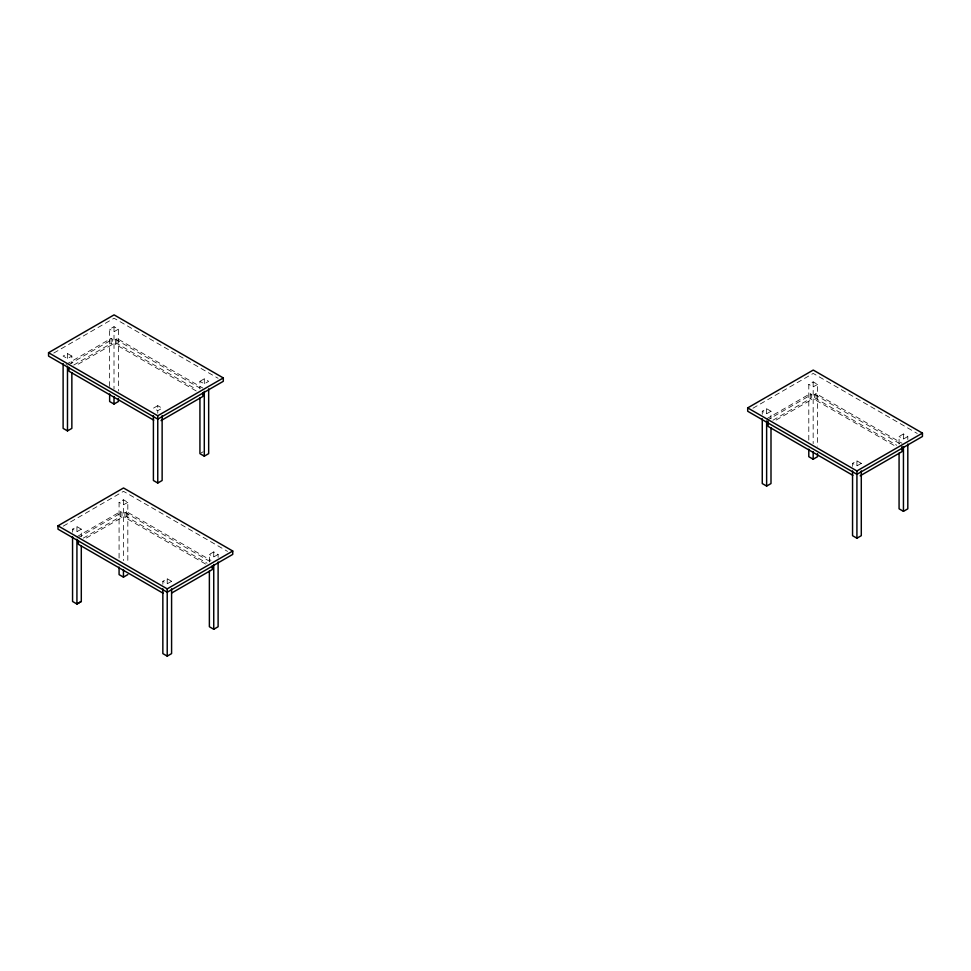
<?xml version="1.0" encoding="UTF-8"?>
<svg xmlns="http://www.w3.org/2000/svg" width="971" height="971" viewBox="0 0 971 971"><rect width="100%" height="100%" fill="white"/><g stroke="black" fill="none" stroke-linecap="round" stroke-linejoin="round"><path stroke-width="0.73" stroke-dasharray="4.86 3.64" d="M53.793 353.043L114.08 318.233L218.099 378.289M71.854 356.078L67.485 353.553L63.115 356.078L67.485 358.59L71.854 356.078L71.854 363.603M109.638 386.458L109.638 329.205L114.008 326.693L118.377 329.205L118.377 390.973M118.377 329.205L114.008 331.73L109.638 329.205M66.028 364.477L111.095 338.454L112.551 339.304L112.551 344.341L75.204 365.909M68.771 364.574L112.551 339.304M196.178 390.937L115.464 344.341L115.464 339.304L116.921 338.454L202.842 388.06M73.747 365.06L111.095 343.503L112.551 344.341M115.464 344.341L116.921 343.503L196.336 389.347M157.763 405.672L153.406 408.196L157.763 410.721L162.133 408.196L157.763 405.672L157.763 413.209M199.929 381.336L204.298 378.811L208.668 381.336L204.298 383.861L199.929 381.336L199.929 388.873M63.236 526.148L123.523 491.338L227.542 551.394M201.021 453.008L203.206 451.746M72.558 532.181L72.558 529.171L76.927 526.646L81.297 529.171L81.297 536.696M119.081 558.046L119.081 502.31L123.451 499.786L127.82 502.31L127.82 562.561M81.297 529.171L76.927 531.695L72.558 529.171M127.82 502.31L123.451 504.835L119.081 502.31M76.758 536.829L120.538 511.559L121.994 512.397L121.994 517.446L84.659 539.002M78.214 537.679L121.994 512.397M205.621 564.042L124.907 517.446L124.907 512.397L126.364 511.559L210.986 560.413M83.203 538.165L120.538 516.596L121.994 517.446M124.907 517.446L126.364 516.596L207.078 563.204M162.849 584.311L162.849 581.301L167.218 578.777L171.588 581.301L171.588 584.311M209.372 561.966L209.372 554.429L213.741 551.916L218.111 554.429L218.111 557.451M171.588 581.301L167.218 583.814L162.849 581.301M218.111 554.429L213.741 556.953L209.372 554.429M752.938 408.221L813.237 373.422L917.255 433.467M762.259 414.265L762.259 411.255L766.629 408.73L770.998 411.255L770.998 418.78M808.794 440.13L808.794 384.395L813.164 381.87L817.521 384.395L817.521 446.15M770.998 411.255L766.629 413.78L762.259 411.255M817.521 384.395L813.164 386.907L808.794 384.395M766.459 418.914L810.251 393.643L811.707 394.481L811.707 399.518L774.36 421.086M766.629 420.504L811.707 394.481M894.024 445.373L814.62 399.518L814.62 394.481L816.077 393.643L901.986 443.237M772.904 420.249L810.251 398.68L811.707 399.518M814.62 399.518L816.077 398.68L896.779 445.276M852.55 466.396L852.55 463.373L856.92 460.861L861.289 463.373L861.289 466.396M899.073 444.05L899.073 436.513L903.443 433.988L907.812 436.513L907.812 439.535M861.289 463.373L856.92 465.898L852.55 463.373M907.812 436.513L903.443 439.038L899.073 436.513M814.62 394.481L900.53 444.087M115.464 339.304L200.087 388.157M124.907 512.397L210.828 562.003M903.443 433.988L903.443 442.048M856.92 460.861L856.92 468.908M816.077 393.643L816.077 398.68M813.164 381.87L813.164 443.626M810.251 393.643L810.251 398.68M766.629 408.73L766.629 416.79M213.741 551.916L213.741 559.964M204.298 378.811L204.298 386.349M167.218 578.777L167.218 586.836M126.364 511.559L126.364 516.596M123.451 499.786L123.451 560.57M120.538 511.559L120.538 516.596M116.921 338.454L116.921 343.503M114.008 326.693L114.008 388.97M111.095 338.454L111.095 343.503M76.927 526.646L76.927 534.705M67.485 353.553L67.485 361.078"/><path stroke-width="1.46" d="M81.297 545.714L81.297 601.474L76.927 603.998L72.558 601.474L72.558 536.696M48.55 352.704L114.08 314.871L223.306 377.937L223.306 381.3L157.763 419.132L48.55 356.078L48.55 352.704L157.763 415.77L223.306 377.937M63.115 363.603L63.115 428.381L67.485 430.906L71.854 428.381L71.854 372.646M109.638 393.983L109.638 401.521L114.008 404.033L118.377 401.521L118.377 398.498M161.04 420.601L202.842 396.471L202.842 392.685M57.993 525.809L123.523 487.976L232.749 551.03L232.749 554.392L167.218 592.225L57.993 529.171L57.993 525.809L167.218 588.863L232.749 551.03M153.406 415.734L153.406 480.499L157.763 483.024L162.133 480.499L162.133 415.734M199.929 397.904L199.929 453.639L204.298 456.164L208.668 453.639L208.668 388.873M81.297 601.474L76.927 603.998L76.927 539.221M119.081 567.076L119.081 574.614L123.451 577.138L127.82 574.614M171.794 592.953L212.285 569.564L212.285 565.79M162.849 588.827L162.849 653.604L167.218 656.129L171.588 653.604L171.588 588.827M209.372 571.009L209.372 626.744L213.741 629.269L218.111 626.744L218.111 561.966M747.694 407.893L813.237 370.06L922.45 433.115L922.45 436.477L856.92 474.309L747.694 411.255L747.694 407.893L856.92 470.947L922.45 433.115M762.259 418.78L762.259 483.558L766.629 486.083L770.998 483.558L770.998 427.823M808.794 449.16L808.794 456.698L813.164 459.222L817.521 456.698L817.521 453.688M860.185 475.79L901.986 451.649L901.986 446.611M852.55 470.911L852.55 535.689L856.92 538.213L861.289 535.689L861.289 470.911M899.073 453.093L899.073 508.828L903.443 511.341L907.812 508.828L907.812 444.05M852.854 475.329L768.085 426.39L768.085 421.341M153.709 420.14L68.941 371.201L68.941 367.426M163.152 593.245L78.384 544.306L78.384 540.519M903.443 446.575L903.443 511.341M856.92 470.947L856.92 538.213M813.164 451.685L813.164 459.222M766.629 421.305L766.629 486.083M213.741 564.491L213.741 629.269M204.298 391.386L204.298 456.164M167.218 588.863L167.218 656.129M157.763 415.77L157.763 483.024M123.451 569.601L123.451 577.138M114.008 396.508L114.008 404.033M67.485 366.128L67.485 430.906"/></g></svg>
